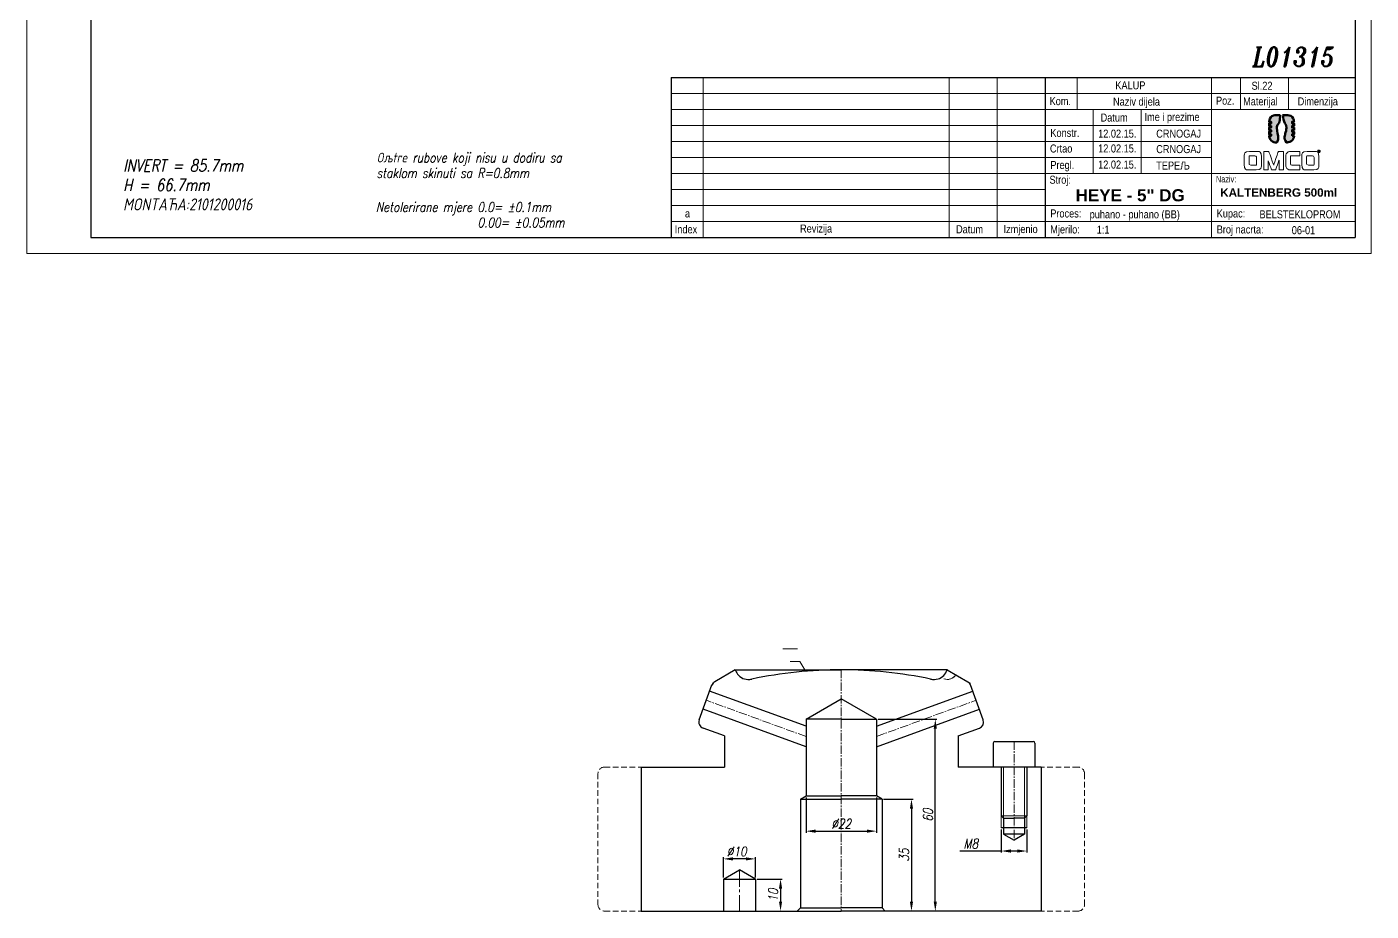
# Model space of a CAD drawing. Extents: x -235 to 974, y -300 to 522.
# Drawn here: x 11.5 to 431.5, y -299.6 to -23.3 of the extents above; entities that cross this region are included whole.
import ezdxf

# ---------------------------------------------------------------- set-up
doc = ezdxf.new("R2010")
doc.units = 0
doc.header["$LTSCALE"] = 7
doc.header["$MEASUREMENT"] = 0
doc.linetypes.add('CENTER2', pattern=[1.125, 0.75, -0.125, 0.125, -0.125])
doc.linetypes.add('HIDDEN', pattern=[0.375, 0.25, -0.125])
doc.layers.get('0').update_dxf_attribs({"linetype": 'CONTINUOUS', "lineweight": 15})
for name, color, linetype, lineweight in [('1', 1, 'CENTER2', 15), ('2', 2, 'HIDDEN', 15), ('3', 3, 'CONTINUOUS', 30), ('4', 5, 'CONTINUOUS', 50)]:
    doc.layers.add(name, color=color, linetype=linetype, lineweight=lineweight)
doc.styles.add('ITALICT', font='ITALICT.shx', dxfattribs={"width": 0.8, "height": 3})
doc.styles.get("Standard").update_dxf_attribs({"font": 'isocp.shx', "height": 3})
doc.styles.add('style2', font='swissc.ttf')
doc.dimstyles.get("Standard").update_dxf_attribs({"dimtxt": 3, "dimasz": 3, "dimexe": 0.5, "dimexo": 0.5, "dimgap": 0.8, "dimtad": 1, "dimdsep": 46, "dimtxsty": 'ITALICT', "dimcen": 0.09, "dimazin": 2, "dimtfac": 1, "dimtmove": 0, "dimatfit": 3, "dimfxl": 1, "dimtolj": 1, "dimtzin": 0, "dimarcsym": 0})

# ---------------------------------------------------------------- blocks, each defined once
blk = doc.blocks.new('*D99')
at = {"color": 0, "lineweight": -2, "transparency": 16777216}
for p, q in [((239.64, -289.61), (247.48, -289.61)), ((246.98, -292.61), (246.98, -296.61))]:
    blk.add_line(p, q, dxfattribs=at)
at = {"color": 0, "transparency": 16777216}
for points in [[(246.48, -292.61), (247.48, -292.61), (246.98, -289.61)], [(246.48, -296.61), (247.48, -296.61), (246.98, -299.61)]]:
    blk.add_solid(points, dxfattribs=at)
at = {"color": 0, "transparency": 16777216, "insert": (244.68, -294.61), "char_height": 3, "attachment_point": 5, "rotation": 90, "style": 'ITALICT'}
blk.add_mtext('\\A1;10', dxfattribs=at)
blk = doc.blocks.new('*D100')
at = {"color": 0, "lineweight": -2, "transparency": 16777216}
for p, q in [((229.14, -289.11), (229.14, -282.79)), ((236.14, -283.29), (232.14, -283.29)), ((239.14, -289.11), (239.14, -282.79))]:
    blk.add_line(p, q, dxfattribs=at)
at = {"color": 0, "transparency": 16777216}
for points in [[(232.14, -282.79), (232.14, -283.79), (229.14, -283.29)], [(236.14, -282.79), (236.14, -283.79), (239.14, -283.29)]]:
    blk.add_solid(points, dxfattribs=at)
at = {"color": 0, "transparency": 16777216, "insert": (233.27, -280.99), "char_height": 3, "attachment_point": 5, "style": 'ITALICT'}
blk.add_mtext('\\A1;%%c10', dxfattribs=at)
blk = doc.blocks.new('*D101')
at = {"color": 0, "lineweight": -2, "transparency": 16777216}
for p, q in [((315.94, -274.11), (315.94, -281.33)), ((323.94, -274.11), (323.94, -281.33)), ((315.94, -280.83), (303.03, -280.83)), ((320.94, -280.83), (318.94, -280.83))]:
    blk.add_line(p, q, dxfattribs=at)
at = {"color": 0, "transparency": 16777216}
for points in [[(318.94, -280.33), (318.94, -281.33), (315.94, -280.83)], [(320.94, -280.33), (320.94, -281.33), (323.94, -280.83)]]:
    blk.add_solid(points, dxfattribs=at)
at = {"color": 0, "transparency": 16777216, "insert": (306.46, -278.53), "char_height": 3, "attachment_point": 5, "style": 'ITALICT'}
blk.add_mtext('\\A1;M8', dxfattribs=at)
blk = doc.blocks.new('*D102')
at = {"color": 0, "lineweight": -2, "transparency": 16777216}
for p, q in [((254.94, -264.1), (254.94, -275.12)), ((276.94, -264.1), (276.94, -275.12)), ((257.94, -274.62), (273.94, -274.62))]:
    blk.add_line(p, q, dxfattribs=at)
at = {"color": 0, "transparency": 16777216}
for points in [[(257.94, -274.12), (257.94, -275.12), (254.94, -274.62)], [(273.94, -274.12), (273.94, -275.12), (276.94, -274.62)]]:
    blk.add_solid(points, dxfattribs=at)
at = {"color": 0, "transparency": 16777216, "insert": (265.94, -272.32), "char_height": 3, "attachment_point": 5, "style": 'ITALICT'}
blk.add_mtext('\\A1;%%c22', dxfattribs=at)
blk = doc.blocks.new('*D103')
at = {"color": 0, "lineweight": -2, "transparency": 16777216}
for p, q in [((277.44, -239.61), (295.83, -239.61)), ((295.33, -296.61), (295.33, -242.61))]:
    blk.add_line(p, q, dxfattribs=at)
at = {"color": 0, "transparency": 16777216}
for points in [[(294.83, -242.61), (295.83, -242.61), (295.33, -239.61)], [(294.83, -296.61), (295.83, -296.61), (295.33, -299.61)]]:
    blk.add_solid(points, dxfattribs=at)
at = {"color": 0, "transparency": 16777216, "insert": (293.03, -269.61), "char_height": 3, "attachment_point": 5, "rotation": 90, "style": 'ITALICT'}
blk.add_mtext('\\A1;60', dxfattribs=at)
blk = doc.blocks.new('*D104')
at = {"color": 0, "lineweight": -2, "transparency": 16777216}
for p, q in [((279.19, -264.61), (288.39, -264.61)), ((287.89, -267.61), (287.89, -296.61))]:
    blk.add_line(p, q, dxfattribs=at)
at = {"color": 0, "transparency": 16777216}
for points in [[(287.39, -267.61), (288.39, -267.61), (287.89, -264.61)], [(287.39, -296.61), (288.39, -296.61), (287.89, -299.61)]]:
    blk.add_solid(points, dxfattribs=at)
at = {"color": 0, "transparency": 16777216, "insert": (285.59, -282.11), "char_height": 3, "attachment_point": 5, "rotation": 90, "style": 'ITALICT'}
blk.add_mtext('\\A1;35', dxfattribs=at)

msp = doc.modelspace()

# ---------------------------------------------------------------- hatches: boundary and pattern name
at = {"layer": '4'}
h = msp.add_hatch(color=142, dxfattribs=at)
edge = h.paths.add_edge_path()
edge.add_spline(control_points=[(399.6271, -57.3266), (399.6271, -57.3266), (399.6271, -57.3266), (399.6271, -57.3266), (399.6271, -57.3266), (399.8498, -59.2961), (401.5897, -59.3975), (401.8468, -59.3975), (401.8468, -59.3975), (401.8468, -59.3975), (402.0398, -59.3975), (402.0398, -59.3975), (402.0398, -59.3975), (402.9534, -58.0838), (402.0332, -56.1691), (402.0332, -54.8003), (402.0332, -54.8003), (402.0332, -53.7254), (402.9796, -53.4377), (403.0833, -50.8583), (403.0833, -50.8583), (401.9914, -50.8583), (401.9914, -50.8583), (401.9914, -50.8583), (400.1482, -50.8583), (399.728, -52.28), (399.632, -52.9292)], knot_values=[0.8095238, 0.8095238, 0.8095238, 0.8095238, 0.80952381, 0.80952381, 0.80952381, 0.80952381, 0.85714286, 0.85714286, 0.85714286, 0.85714286, 0.9047619, 0.9047619, 0.9047619, 0.90476191, 0.95238095, 0.95238095, 0.95238095, 0.95238095, 1, 1, 1, 1.04761905, 1.04761905, 1.04761905, 1.04761905, 1.0952381, 1.0952381, 1.0952381, 1.0952381], degree=3, periodic=0)
edge.add_spline(control_points=[(399.632, -52.9292), (399.632, -52.9292), (400.257, -52.9292), (400.257, -52.9292)], knot_values=[0.0952381, 0.0952381, 0.0952381, 0.0952381, 0.14285714, 0.14285714, 0.14285714, 0.14285714], degree=3, periodic=0)
edge.add_spline(control_points=[(400.257, -52.9292), (400.257, -52.9292), (400.257, -52.9292), (400.257, -52.9292), (400.257, -52.9292), (400.257, -52.9292), (400.257, -53.4522), (400.257, -53.4522)], knot_values=[0.14285714, 0.14285714, 0.14285714, 0.14285714, 0.14285714, 0.14285714, 0.14285714, 0.14285714, 0.19047619, 0.19047619, 0.19047619, 0.19047619], degree=3, periodic=0)
edge.add_spline(control_points=[(400.257, -53.4522), (400.257, -53.4522), (400.257, -53.4522), (400.257, -53.4522), (400.257, -53.4522), (400.257, -53.4522), (399.6033, -53.4522), (399.6033, -53.4522)], knot_values=[0.19047619, 0.19047619, 0.19047619, 0.19047619, 0.19047619, 0.19047619, 0.19047619, 0.19047619, 0.23809523, 0.23809523, 0.23809523, 0.23809523], degree=3, periodic=0)
edge.add_spline(control_points=[(399.6033, -53.4522), (399.6033, -53.4522), (399.6033, -53.4522), (399.6033, -53.4522), (399.6033, -53.4522), (399.6033, -53.4522), (399.6033, -54.2207), (399.6033, -54.2207)], knot_values=[0.23809523, 0.23809523, 0.23809523, 0.23809523, 0.23809524, 0.23809524, 0.23809524, 0.23809524, 0.28571428, 0.28571428, 0.28571428, 0.28571428], degree=3, periodic=0)
edge.add_spline(control_points=[(399.6033, -54.2207), (399.6033, -54.2207), (399.6033, -54.2207), (399.6033, -54.2207), (399.6033, -54.2207), (399.6033, -54.2207), (400.257, -54.2207), (400.257, -54.2207)], knot_values=[0.28571428, 0.28571428, 0.28571428, 0.28571428, 0.28571429, 0.28571429, 0.28571429, 0.28571429, 0.33333333, 0.33333333, 0.33333333, 0.33333333], degree=3, periodic=0)
edge.add_spline(control_points=[(400.257, -54.2207), (400.257, -54.2207), (400.257, -54.2207), (400.257, -54.2207), (400.257, -54.2207), (400.257, -54.2207), (400.257, -54.7436), (400.257, -54.7436)], knot_values=[0.33333333, 0.33333333, 0.33333333, 0.33333333, 0.33333333, 0.33333333, 0.33333333, 0.33333333, 0.38095238, 0.38095238, 0.38095238, 0.38095238], degree=3, periodic=0)
edge.add_spline(control_points=[(400.257, -54.7436), (400.257, -54.7436), (400.257, -54.7436), (400.257, -54.7436), (400.257, -54.7436), (400.257, -54.7436), (399.6033, -54.7436), (399.6033, -54.7436)], knot_values=[0.38095238, 0.38095238, 0.38095238, 0.38095238, 0.38095238, 0.38095238, 0.38095238, 0.38095238, 0.42857143, 0.42857143, 0.42857143, 0.42857143], degree=3, periodic=0)
edge.add_spline(control_points=[(399.6033, -54.7436), (399.6033, -54.7436), (399.6033, -54.7436), (399.6033, -54.7436), (399.6033, -54.7436), (399.6033, -54.7436), (399.6033, -55.5121), (399.6033, -55.5121)], knot_values=[0.42857143, 0.42857143, 0.42857143, 0.42857143, 0.42857143, 0.42857143, 0.42857143, 0.42857143, 0.47619047, 0.47619047, 0.47619047, 0.47619047], degree=3, periodic=0)
edge.add_spline(control_points=[(399.6033, -55.5121), (399.6033, -55.5121), (399.6033, -55.5121), (399.6033, -55.5121), (399.6033, -55.5121), (399.6033, -55.5121), (400.257, -55.5121), (400.257, -55.5121)], knot_values=[0.47619047, 0.47619047, 0.47619047, 0.47619047, 0.47619048, 0.47619048, 0.47619048, 0.47619048, 0.52380952, 0.52380952, 0.52380952, 0.52380952], degree=3, periodic=0)
edge.add_spline(control_points=[(400.257, -55.5121), (400.257, -55.5121), (400.257, -55.5121), (400.257, -55.5121), (400.257, -55.5121), (400.257, -55.5121), (400.257, -56.0351), (400.257, -56.0351)], knot_values=[0.52380952, 0.52380952, 0.52380952, 0.52380952, 0.52380952, 0.52380952, 0.52380952, 0.52380952, 0.57142857, 0.57142857, 0.57142857, 0.57142857], degree=3, periodic=0)
edge.add_spline(control_points=[(400.257, -56.0351), (400.257, -56.0351), (400.257, -56.0351), (400.257, -56.0351), (400.257, -56.0351), (400.257, -56.0351), (399.6033, -56.0351), (399.6033, -56.0351)], knot_values=[0.57142857, 0.57142857, 0.57142857, 0.57142857, 0.57142857, 0.57142857, 0.57142857, 0.57142857, 0.61904761, 0.61904761, 0.61904761, 0.61904761], degree=3, periodic=0)
edge.add_spline(control_points=[(399.6033, -56.0351), (399.6033, -56.0351), (399.6033, -56.0351), (399.6033, -56.0351), (399.6033, -56.0351), (399.6033, -56.0351), (399.6033, -56.8036), (399.6033, -56.8036)], knot_values=[0.61904761, 0.61904761, 0.61904761, 0.61904761, 0.61904762, 0.61904762, 0.61904762, 0.61904762, 0.66666666, 0.66666666, 0.66666666, 0.66666666], degree=3, periodic=0)
edge.add_spline(control_points=[(399.6033, -56.8036), (399.6033, -56.8036), (399.6033, -56.8036), (399.6033, -56.8036), (399.6033, -56.8036), (399.6033, -56.8036), (400.257, -56.8036), (400.257, -56.8036)], knot_values=[0.66666666, 0.66666666, 0.66666666, 0.66666666, 0.66666667, 0.66666667, 0.66666667, 0.66666667, 0.71428571, 0.71428571, 0.71428571, 0.71428571], degree=3, periodic=0)
edge.add_spline(control_points=[(400.257, -56.8036), (400.257, -56.8036), (400.257, -56.8036), (400.257, -56.8036), (400.257, -56.8036), (400.257, -56.8036), (400.257, -57.3266), (400.257, -57.3266)], knot_values=[0.71428571, 0.71428571, 0.71428571, 0.71428571, 0.71428571, 0.71428571, 0.71428571, 0.71428572, 0.76190476, 0.76190476, 0.76190476, 0.76190476], degree=3, periodic=0)
edge.add_spline(control_points=[(400.257, -57.3266), (400.257, -57.3266), (400.257, -57.3266), (400.257, -57.3266), (400.257, -57.3266), (400.257, -57.3266), (399.6271, -57.3266), (399.6271, -57.3266)], knot_values=[0.76190476, 0.76190476, 0.76190476, 0.76190476, 0.76190476, 0.76190476, 0.76190476, 0.76190476, 0.8095238, 0.8095238, 0.8095238, 0.8095238], degree=3, periodic=0)
h = msp.add_hatch(color=253, dxfattribs=at)
edge = h.paths.add_edge_path()
edge.add_spline(control_points=[(406.7946, -55.5121), (406.7946, -55.5121), (406.7946, -55.5121), (406.7946, -55.5121), (406.7946, -55.5121), (406.7946, -55.5121), (407.4483, -55.5121), (407.4483, -55.5121)], knot_values=[0.23809524, 0.23809524, 0.23809524, 0.23809524, 0.23809524, 0.23809524, 0.23809524, 0.23809524, 0.28571428, 0.28571428, 0.28571428, 0.28571428], degree=3, periodic=0)
edge.add_spline(control_points=[(407.4483, -55.5121), (407.4483, -55.5121), (407.4483, -55.5121), (407.4483, -55.5121), (407.4483, -55.5121), (407.4483, -55.5121), (407.4483, -54.7436), (407.4483, -54.7436)], knot_values=[0.28571428, 0.28571428, 0.28571428, 0.28571428, 0.28571429, 0.28571429, 0.28571429, 0.28571429, 0.33333333, 0.33333333, 0.33333333, 0.33333333], degree=3, periodic=0)
edge.add_spline(control_points=[(407.4483, -54.7436), (407.4483, -54.7436), (407.4483, -54.7436), (407.4483, -54.7436), (407.4483, -54.7436), (407.4483, -54.7436), (406.7946, -54.7436), (406.7946, -54.7436)], knot_values=[0.33333333, 0.33333333, 0.33333333, 0.33333333, 0.33333333, 0.33333333, 0.33333333, 0.33333333, 0.38095237, 0.38095237, 0.38095237, 0.38095237], degree=3, periodic=0)
edge.add_spline(control_points=[(406.7946, -54.7436), (406.7946, -54.7436), (406.7946, -54.7436), (406.7946, -54.7436), (406.7946, -54.7436), (406.7946, -54.7436), (406.7946, -54.2207), (406.7946, -54.2207)], knot_values=[0.38095237, 0.38095237, 0.38095237, 0.38095237, 0.38095238, 0.38095238, 0.38095238, 0.38095238, 0.42857143, 0.42857143, 0.42857143, 0.42857143], degree=3, periodic=0)
edge.add_spline(control_points=[(406.7946, -54.2207), (406.7946, -54.2207), (406.7946, -54.2207), (406.7946, -54.2207), (406.7946, -54.2207), (406.7946, -54.2207), (407.4483, -54.2207), (407.4483, -54.2207)], knot_values=[0.42857143, 0.42857143, 0.42857143, 0.42857143, 0.42857143, 0.42857143, 0.42857143, 0.42857143, 0.47619047, 0.47619047, 0.47619047, 0.47619047], degree=3, periodic=0)
edge.add_spline(control_points=[(407.4483, -54.2207), (407.4483, -54.2207), (407.4483, -54.2207), (407.4483, -54.2207), (407.4483, -54.2207), (407.4483, -54.2207), (407.4483, -53.4522), (407.4483, -53.4522)], knot_values=[0.47619047, 0.47619047, 0.47619047, 0.47619047, 0.47619048, 0.47619048, 0.47619048, 0.47619048, 0.52380952, 0.52380952, 0.52380952, 0.52380952], degree=3, periodic=0)
edge.add_spline(control_points=[(407.4483, -53.4522), (407.4483, -53.4522), (407.4483, -53.4522), (407.4483, -53.4522), (407.4483, -53.4522), (407.4483, -53.4522), (406.7946, -53.4522), (406.7946, -53.4522)], knot_values=[0.52380952, 0.52380952, 0.52380952, 0.52380952, 0.52380952, 0.52380952, 0.52380952, 0.52380952, 0.57142857, 0.57142857, 0.57142857, 0.57142857], degree=3, periodic=0)
edge.add_spline(control_points=[(406.7946, -53.4522), (406.7946, -53.4522), (406.7946, -53.4522), (406.7946, -53.4522), (406.7946, -53.4522), (406.7946, -53.4522), (406.7946, -52.9292), (406.7946, -52.9292)], knot_values=[0.57142857, 0.57142857, 0.57142857, 0.57142857, 0.57142857, 0.57142857, 0.57142857, 0.57142857, 0.61904761, 0.61904761, 0.61904761, 0.61904761], degree=3, periodic=0)
edge.add_spline(control_points=[(406.7946, -52.9292), (406.7946, -52.9292), (406.7946, -52.9292), (406.7946, -52.9292), (406.7946, -52.9292), (406.7946, -52.9292), (407.4226, -52.9292), (407.4226, -52.9292)], knot_values=[0.61904761, 0.61904761, 0.61904761, 0.61904761, 0.61904762, 0.61904762, 0.61904762, 0.61904762, 0.66666666, 0.66666666, 0.66666666, 0.66666666], degree=3, periodic=0)
edge.add_spline(control_points=[(407.4226, -52.9292), (407.4226, -52.9292), (407.4226, -52.9292), (407.4226, -52.9292), (407.4226, -52.9292), (407.1927, -50.9726), (405.4614, -50.8583), (405.2048, -50.8583), (405.2048, -50.8583), (405.2048, -50.8583), (403.968, -50.8583), (403.968, -50.8583)], knot_values=[0.66666666, 0.66666666, 0.66666666, 0.66666666, 0.66666667, 0.66666667, 0.66666667, 0.66666667, 0.71428571, 0.71428571, 0.71428571, 0.71428572, 0.76190476, 0.76190476, 0.76190476, 0.76190476], degree=3, periodic=0)
edge.add_spline(control_points=[(403.968, -50.8583), (403.968, -50.8583), (403.968, -50.8583), (403.968, -50.8583), (403.968, -50.8583), (404.0718, -53.4377), (405.0187, -53.7254), (405.0187, -54.8003), (405.0187, -54.8003), (405.0187, -56.1691), (404.0982, -58.0838), (405.0118, -59.3975), (405.0118, -59.3975), (405.0118, -59.3975), (405.0745, -59.3975), (405.0745, -59.3975), (405.0745, -59.3975), (406.9177, -59.3975), (407.3294, -57.9758), (407.4214, -57.3266)], knot_values=[0.76190476, 0.76190476, 0.76190476, 0.76190476, 0.76190476, 0.76190476, 0.76190476, 0.76190476, 0.80952381, 0.80952381, 0.80952381, 0.80952381, 0.85714286, 0.85714286, 0.85714286, 0.85714286, 0.9047619, 0.9047619, 0.9047619, 0.90476191, 0.95238095, 0.95238095, 0.95238095, 0.95238095], degree=3, periodic=0)
edge.add_spline(control_points=[(407.4214, -57.3266), (407.4214, -57.3266), (406.7946, -57.3266), (406.7946, -57.3266), (406.7946, -57.3266), (406.7946, -56.8036), (406.7946, -56.8036)], knot_values=[0.95238095, 0.95238095, 0.95238095, 0.95238095, 1, 1, 1, 1.04761905, 1.04761905, 1.04761905, 1.04761905], degree=3, periodic=0)
edge.add_spline(control_points=[(406.7946, -56.8036), (406.7946, -56.8036), (406.7946, -56.8036), (406.7946, -56.8036), (406.7946, -56.8036), (406.7946, -56.8036), (407.4483, -56.8036), (407.4483, -56.8036)], knot_values=[0.04761905, 0.04761905, 0.04761905, 0.04761905, 0.04761905, 0.04761905, 0.04761905, 0.04761905, 0.09523809, 0.09523809, 0.09523809, 0.09523809], degree=3, periodic=0)
edge.add_spline(control_points=[(407.4483, -56.8036), (407.4483, -56.8036), (407.4483, -56.8036), (407.4483, -56.8036), (407.4483, -56.8036), (407.4483, -56.8036), (407.4483, -56.0351), (407.4483, -56.0351)], knot_values=[0.09523809, 0.09523809, 0.09523809, 0.09523809, 0.0952381, 0.0952381, 0.0952381, 0.0952381, 0.14285714, 0.14285714, 0.14285714, 0.14285714], degree=3, periodic=0)
edge.add_spline(control_points=[(407.4483, -56.0351), (407.4483, -56.0351), (407.4483, -56.0351), (407.4483, -56.0351), (407.4483, -56.0351), (407.4483, -56.0351), (406.7946, -56.0351), (406.7946, -56.0351)], knot_values=[0.14285714, 0.14285714, 0.14285714, 0.14285714, 0.14285714, 0.14285714, 0.14285714, 0.14285714, 0.19047619, 0.19047619, 0.19047619, 0.19047619], degree=3, periodic=0)
edge.add_spline(control_points=[(406.7946, -56.0351), (406.7946, -56.0351), (406.7946, -56.0351), (406.7946, -56.0351), (406.7946, -56.0351), (406.7946, -56.0351), (406.7946, -55.5121), (406.7946, -55.5121)], knot_values=[0.19047619, 0.19047619, 0.19047619, 0.19047619, 0.19047619, 0.19047619, 0.19047619, 0.19047619, 0.23809524, 0.23809524, 0.23809524, 0.23809524], degree=3, periodic=0)

# ---------------------------------------------------------------- linework, layer by layer
for p, q in [((11.4997, 506.465), (11.4997, -94.1371)), ((431.4997, 506.465), (431.4997, -94.1371)), ((222.8161, -39.1371), (222.8161, -89.1371)), ((299.6579, -39.1371), (299.6579, -89.1371)), ((314.6579, -39.1371), (314.6579, -89.1371)), ((339.6579, -39.1371), (339.6579, -49.1371)), ((381.6579, -39.1371), (381.6579, -89.1371)), ((390.6579, -39.1371), (390.6579, -49.1371)), ((405.6579, -39.1371), (405.6579, -49.1371)), ((212.8161, -44.1371), (426.4997, -44.1371)), ((426.4997, -49.1371), (212.8161, -49.1371)), ((344.6579, -49.1371), (344.6579, -69.1371)), ((359.6579, -49.1371), (359.6579, -69.1371)), ((212.8161, -54.1371), (381.6579, -54.1371)), ((212.8161, -59.1371), (381.6579, -59.1371)), ((212.8161, -64.1371), (381.6579, -64.1371)), ((212.8161, -69.1371), (426.4997, -69.1371)), ((329.6579, -74.1371), (212.8161, -74.1371)), ((212.8161, -79.1371), (426.4997, -79.1371)), ((212.8161, -84.1371), (426.4997, -84.1371)), ((11.4997, -94.1371), (431.4997, -94.1371)), ((252.3141, -217.6741), (247.7312, -217.6741)), ((250.0226, -221.643), (252.9619, -221.643)), ((254.5654, -224.213), (252.9619, -221.643)), ((316.6911, -254.613), (316.6911, -270.613)), ((323.1911, -254.613), (323.1911, -270.613)), ((315.9411, -269.863), (323.9411, -269.863))]:
    msp.add_line(p, q)
at = {"ltscale": 0.5}
for p, q in [((315.9411, -269.863), (315.9411, -273.613)), ((323.9411, -269.863), (323.9411, -273.613))]:
    msp.add_line(p, q, dxfattribs=at)
for start in [247.001115, 249.063712]:
    msp.add_arc((299.1676, -224.213), 3, start, 330)
for points, knots in [([(395.5926, -67.9977), (395.5926, -67.9977), (393.395, -67.9977), (393.395, -67.9977), (393.395, -67.9977), (393.2078, -67.9977), (391.8675, -67.9191), (391.8675, -66.2929), (391.8675, -66.2929), (391.8675, -66.2929), (391.8675, -63.8095), (391.8675, -63.8095), (391.8675, -63.8095), (391.8675, -63.8095), (391.8675, -62.1834), (393.4934, -62.1834), (393.4934, -62.1834), (393.4934, -62.1834), (395.6813, -62.1834), (395.6813, -62.1834), (395.6813, -62.1834), (395.8685, -62.1834), (397.2088, -62.2722), (397.2088, -63.8982), (397.2088, -63.8982), (397.2088, -63.8982), (397.2088, -66.3717), (397.2088, -66.3717), (397.2088, -66.3717), (397.2088, -66.3717), (397.2187, -67.9977), (395.5926, -67.9977)], [0, 0, 0, 0, 0.125, 0.125, 0.125, 0.1875, 0.25, 0.25, 0.25, 0.3125, 0.375, 0.375, 0.375, 0.4375, 0.5, 0.5, 0.5, 0.5625, 0.625, 0.625, 0.625, 0.6875, 0.75, 0.75, 0.75, 0.8125, 0.875, 0.875, 0.875, 0.9375, 1, 1, 1, 1]), ([(402.7472, -67.9977), (402.7472, -67.9977), (402.7472, -64.9526), (402.7472, -64.9526), (402.7472, -64.9526), (402.7472, -64.9526), (401.6829, -67.9977), (401.6829, -67.9977), (401.6829, -67.9977), (401.6829, -67.9977), (400.4017, -67.9977), (400.4017, -67.9977), (400.4017, -67.9977), (400.4017, -67.9977), (399.3178, -65.0904), (399.3178, -65.0904), (399.3178, -65.0904), (399.3178, -65.0904), (399.3178, -67.9977), (399.3178, -67.9977), (399.3178, -67.9977), (399.3178, -67.9977), (397.9478, -67.9977), (397.9478, -67.9977), (397.9478, -67.9977), (397.9478, -67.9977), (397.9478, -62.1834), (397.9478, -62.1834), (397.9478, -62.1834), (397.9478, -62.1834), (399.5344, -62.1834), (399.5344, -62.1834), (399.5344, -62.1834), (399.5344, -62.1834), (401.0619, -66.4704), (401.0619, -66.4704), (401.0619, -66.4704), (401.0619, -66.4704), (402.5205, -62.1834), (402.5205, -62.1834), (402.5205, -62.1834), (402.5205, -62.1834), (404.0778, -62.1834), (404.0778, -62.1834), (404.0778, -62.1834), (404.0778, -62.1834), (404.0778, -67.9977), (404.0778, -67.9977), (404.0778, -67.9977), (404.0778, -67.9977), (402.7472, -67.9977), (402.7472, -67.9977)], [0, 0, 0, 0, 0.07692308, 0.07692308, 0.07692308, 0.11538462, 0.15384615, 0.15384615, 0.15384615, 0.19230769, 0.23076923, 0.23076923, 0.23076923, 0.26923077, 0.30769231, 0.30769231, 0.30769231, 0.34615385, 0.38461538, 0.38461538, 0.38461538, 0.42307692, 0.46153846, 0.46153846, 0.46153846, 0.5, 0.53846154, 0.53846154, 0.53846154, 0.57692308, 0.61538462, 0.61538462, 0.61538462, 0.65384615, 0.69230769, 0.69230769, 0.69230769, 0.73076923, 0.76923077, 0.76923077, 0.76923077, 0.80769231, 0.84615385, 0.84615385, 0.84615385, 0.88461538, 0.92307692, 0.92307692, 0.92307692, 0.96153846, 1, 1, 1, 1]), ([(409.2024, -66.5197), (409.2024, -66.5197), (406.8665, -66.5197), (406.8665, -66.5197), (406.8665, -66.5197), (406.2948, -66.5197), (406.2948, -65.8592), (406.2948, -65.8592), (406.2948, -65.8592), (406.2948, -65.8592), (406.2948, -63.7602), (406.2948, -63.7602), (406.2948, -63.7602), (406.2948, -63.573), (406.4822, -63.5632), (406.4822, -63.5632), (406.4822, -63.5632), (406.4822, -63.5632), (409.2024, -63.5632), (409.2024, -63.5632), (409.2024, -63.5632), (409.2024, -63.5632), (409.2024, -62.1834), (409.2024, -62.1834), (409.2024, -62.1834), (409.2024, -62.1834), (406.4429, -62.1834), (406.4429, -62.1834), (406.4429, -62.1834), (404.8168, -62.1834), (404.8168, -63.8095), (404.8168, -63.8095), (404.8168, -63.8095), (404.8168, -63.8095), (404.8168, -66.2929), (404.8168, -66.2929), (404.8168, -66.2929), (404.8168, -67.9191), (406.157, -67.9977), (406.3442, -67.9977), (406.3442, -67.9977), (406.3442, -67.9977), (409.2024, -67.9977), (409.2024, -67.9977), (409.2024, -67.9977), (409.2024, -67.9977), (409.2024, -66.5197), (409.2024, -66.5197)], [0, 0, 0, 0, 0.08333333, 0.08333333, 0.08333333, 0.125, 0.16666667, 0.16666667, 0.16666667, 0.20833333, 0.25, 0.25, 0.25, 0.29166667, 0.33333333, 0.33333333, 0.33333333, 0.375, 0.41666667, 0.41666667, 0.41666667, 0.45833333, 0.5, 0.5, 0.5, 0.54166667, 0.58333333, 0.58333333, 0.58333333, 0.625, 0.66666667, 0.66666667, 0.66666667, 0.70833333, 0.75, 0.75, 0.75, 0.79166667, 0.83333333, 0.83333333, 0.83333333, 0.875, 0.91666667, 0.91666667, 0.91666667, 0.95833333, 1, 1, 1, 1]), ([(413.5678, -67.9977), (413.5678, -67.9977), (411.3702, -67.9977), (411.3702, -67.9977), (411.3702, -67.9977), (411.183, -67.9977), (409.8429, -67.9191), (409.8429, -66.2929), (409.8429, -66.2929), (409.8429, -66.2929), (409.843, -63.8095), (409.843, -63.8095), (409.843, -63.8095), (409.843, -63.8095), (409.8429, -62.1834), (411.4688, -62.1834), (411.4688, -62.1834), (411.4688, -62.1834), (413.6567, -62.1834), (413.6567, -62.1834), (413.6567, -62.1834), (413.8438, -62.1834), (415.1841, -62.2722), (415.1841, -63.8982), (415.1841, -63.8982), (415.1841, -63.8982), (415.1841, -66.3717), (415.1841, -66.3717), (415.1841, -66.3717), (415.1841, -66.3717), (415.1939, -67.9977), (413.5678, -67.9977)], [0, 0, 0, 0, 0.125, 0.125, 0.125, 0.1875, 0.25, 0.25, 0.25, 0.3125, 0.375, 0.375, 0.375, 0.4375, 0.5, 0.5, 0.5, 0.5625, 0.625, 0.625, 0.625, 0.6875, 0.75, 0.75, 0.75, 0.8125, 0.875, 0.875, 0.875, 0.9375, 1, 1, 1, 1]), ([(415.2073, -62.5524), (414.9908, -62.5524), (414.8151, -62.3765), (414.8151, -62.1602), (414.8151, -62.1602), (414.8151, -61.9438), (414.9908, -61.768), (415.2073, -61.768), (415.2073, -61.768), (415.4238, -61.768), (415.5996, -61.9438), (415.5996, -62.1602), (415.5996, -62.1602), (415.5996, -62.3765), (415.4238, -62.5524), (415.2073, -62.5524)], [0, 0, 0, 0, 0.25, 0.25, 0.25, 0.375, 0.5, 0.5, 0.5, 0.625, 0.75, 0.75, 0.75, 0.875, 1, 1, 1, 1]), ([(415.2073, -61.8544), (415.0396, -61.8544), (414.9016, -61.9924), (414.9016, -62.1602), (414.9016, -62.1602), (414.9016, -62.3279), (415.0396, -62.4657), (415.2073, -62.4657), (415.2073, -62.4657), (415.3751, -62.4657), (415.5131, -62.3279), (415.5131, -62.1602), (415.5131, -62.1602), (415.5131, -61.9924), (415.3751, -61.8544), (415.2073, -61.8544)], [0, 0, 0, 0, 0.25, 0.25, 0.25, 0.375, 0.5, 0.5, 0.5, 0.625, 0.75, 0.75, 0.75, 0.875, 1, 1, 1, 1]), ([(415.2965, -62.2277), (415.2965, -62.2277), (415.3778, -62.352), (415.3778, -62.352), (415.3778, -62.352), (415.3778, -62.352), (415.2695, -62.352), (415.2695, -62.352), (415.2695, -62.352), (415.2695, -62.352), (415.202, -62.2413), (415.202, -62.2413), (415.202, -62.2413), (415.202, -62.2413), (415.1585, -62.2413), (415.1585, -62.2413), (415.1585, -62.2413), (415.1585, -62.2413), (415.1585, -62.352), (415.1585, -62.352), (415.1585, -62.352), (415.1585, -62.352), (415.0612, -62.352), (415.0612, -62.352), (415.0612, -62.352), (415.0612, -62.352), (415.0612, -61.9546), (415.0612, -61.9546), (415.0612, -61.9546), (415.0612, -61.9546), (415.2344, -61.9546), (415.2344, -61.9546), (415.2344, -61.9546), (415.2668, -61.9546), (415.3859, -61.9546), (415.3859, -62.0978), (415.3859, -62.0978), (415.3859, -62.1735), (415.34, -62.2113), (415.2965, -62.2277)], [0, 0, 0, 0, 0.1, 0.1, 0.1, 0.15, 0.2, 0.2, 0.2, 0.25, 0.3, 0.3, 0.3, 0.35, 0.4, 0.4, 0.4, 0.45, 0.5, 0.5, 0.5, 0.55, 0.6, 0.6, 0.6, 0.65, 0.7, 0.7, 0.7, 0.75, 0.8, 0.8, 0.8, 0.85, 0.9, 0.9, 0.9, 0.95, 1, 1, 1, 1]), ([(415.21, -62.0383), (415.21, -62.0383), (415.1585, -62.0383), (415.1585, -62.0383), (415.1585, -62.0383), (415.1585, -62.0383), (415.1585, -62.1627), (415.1585, -62.1627), (415.1585, -62.1627), (415.1585, -62.1627), (415.21, -62.1627), (415.21, -62.1627), (415.21, -62.1627), (415.2614, -62.1627), (415.283, -62.1438), (415.283, -62.0978), (415.283, -62.0978), (415.283, -62.0519), (415.2614, -62.0383), (415.21, -62.0383)], [0, 0, 0, 0, 0.2, 0.2, 0.2, 0.3, 0.4, 0.4, 0.4, 0.5, 0.6, 0.6, 0.6, 0.7, 0.8, 0.8, 0.8, 0.9, 1, 1, 1, 1]), ([(395.7305, -64.2332), (395.7305, -64.2332), (395.7305, -63.5632), (395.159, -63.5632), (395.159, -63.5632), (395.159, -63.5632), (393.533, -63.5632), (393.533, -63.5632), (393.533, -63.5632), (393.533, -63.5632), (393.3457, -63.573), (393.3457, -63.7602), (393.3457, -63.7602), (393.3457, -63.7602), (393.3457, -65.8592), (393.3457, -65.8592), (393.3457, -65.8592), (393.3457, -65.8592), (393.3457, -66.5197), (393.9173, -66.5197), (393.9173, -66.5197), (393.9173, -66.5197), (395.5433, -66.5197), (395.5433, -66.5197), (395.5433, -66.5197), (395.5433, -66.5197), (395.7305, -66.5197), (395.7305, -66.3324), (395.7305, -66.3324), (395.7305, -66.3324), (395.7305, -64.2332), (395.7305, -64.2332)], [0, 0, 0, 0, 0.125, 0.125, 0.125, 0.1875, 0.25, 0.25, 0.25, 0.3125, 0.375, 0.375, 0.375, 0.4375, 0.5, 0.5, 0.5, 0.5625, 0.625, 0.625, 0.625, 0.6875, 0.75, 0.75, 0.75, 0.8125, 0.875, 0.875, 0.875, 0.9375, 1, 1, 1, 1]), ([(413.7058, -64.2332), (413.7058, -64.2332), (413.7058, -63.5632), (413.1342, -63.5632), (413.1342, -63.5632), (413.1342, -63.5632), (411.5083, -63.5632), (411.5083, -63.5632), (411.5083, -63.5632), (411.5083, -63.5632), (411.3209, -63.573), (411.3209, -63.7602), (411.3209, -63.7602), (411.3209, -63.7602), (411.3209, -65.8592), (411.3209, -65.8592), (411.3209, -65.8592), (411.3209, -65.8592), (411.3209, -66.5197), (411.8926, -66.5197), (411.8926, -66.5197), (411.8926, -66.5197), (413.5186, -66.5197), (413.5186, -66.5197), (413.5186, -66.5197), (413.5186, -66.5197), (413.7058, -66.5197), (413.7058, -66.3324), (413.7058, -66.3324), (413.7058, -66.3324), (413.7058, -64.2332), (413.7058, -64.2332)], [0, 0, 0, 0, 0.125, 0.125, 0.125, 0.1875, 0.25, 0.25, 0.25, 0.3125, 0.375, 0.375, 0.375, 0.4375, 0.5, 0.5, 0.5, 0.5625, 0.625, 0.625, 0.625, 0.6875, 0.75, 0.75, 0.75, 0.8125, 0.875, 0.875, 0.875, 0.9375, 1, 1, 1, 1])]:
    msp.add_open_spline(points, degree=3, knots=knots)
at = {"layer": '1', "ltscale": 0.5}
for p, q in [((265.9426, -224.213), (265.9426, -299.613)), ((254.9426, -245.0468), (223.803, -233.713)), ((276.9426, -245.0468), (308.0822, -233.713)), ((319.9411, -246.613), (319.9411, -277.4893))]:
    msp.add_line(p, q, dxfattribs=at)
at = {"layer": '1'}
msp.add_line((234.1426, -286.7262), (234.1426, -299.613), dxfattribs=at)
at = {"layer": '2'}
for p, q in [((225.56, -228.8857), (225.7803, -228.2806)), ((226.4107, -227.9166), (225.7803, -228.2806)), ((305.4587, -227.9166), (306.0891, -228.2806)), ((306.3253, -228.8857), (306.0763, -228.2017)), ((306.3093, -228.8857), (306.0891, -228.2806)), ((191.9426, -254.613), (203.4426, -254.613)), ((339.9426, -254.613), (328.4426, -254.613)), ((189.9426, -256.613), (189.9426, -297.613)), ((341.9426, -256.613), (341.9426, -297.613)), ((191.9426, -299.613), (203.4426, -299.613)), ((339.9426, -299.613), (328.4426, -299.613))]:
    msp.add_line(p, q, dxfattribs=at)
for centre, start, end in [((191.9426, -256.613), 90, 180), ((339.9426, -256.613), 0, 90), ((191.9426, -297.613), 180, 270), ((339.9426, -297.613), 270, 0)]:
    msp.add_arc(centre, 2, start, end, dxfattribs=at)
at = {"layer": '3'}
for p, q in [((31.4997, 501.465), (31.4997, -89.1371)), ((426.4997, 501.465), (426.4997, -89.1371)), ((212.8161, -39.1371), (426.4997, -39.1371)), ((212.8161, -39.1371), (212.8161, -89.1371)), ((329.6579, -39.1371), (329.6579, -89.1371)), ((426.4997, -39.1371), (426.4997, -89.1371)), ((31.4997, -89.1371), (426.4997, -89.1371)), ((212.8161, -89.1371), (426.4997, -89.1371)), ((232.8256, -224.213), (226.4107, -227.9166)), ((232.8256, -224.213), (265.9347, -224.213)), ((299.1676, -224.213), (265.9506, -224.213)), ((299.0438, -224.213), (305.4587, -227.9166)), ((221.5633, -239.8667), (225.56, -228.8857)), ((254.9426, -241.8543), (224.8291, -230.8939)), ((276.9426, -241.8543), (307.0562, -230.8939)), ((310.322, -239.8667), (306.3253, -228.8857)), ((254.9426, -239.613), (265.9426, -233.2621)), ((254.9426, -239.613), (265.9426, -233.2621)), ((276.9426, -239.613), (265.9426, -233.2621)), ((254.9426, -248.2394), (222.777, -236.532)), ((276.9426, -248.2394), (309.1083, -236.532)), ((229.4426, -244.863), (222.7586, -242.4302)), ((265.9426, -239.613), (254.9426, -239.613)), ((254.9426, -239.613), (254.9426, -263.6026)), ((265.9426, -239.613), (254.9426, -239.613)), ((265.9426, -239.613), (276.9426, -239.613)), ((276.9426, -239.613), (276.9426, -263.6026)), ((302.4426, -244.863), (309.1267, -242.4302)), ((229.4426, -244.863), (229.4426, -254.613)), ((302.4426, -244.863), (302.4426, -254.613)), ((313.9411, -246.613), (325.9411, -246.613)), ((203.4426, -254.613), (229.4426, -254.613)), ((328.4426, -254.613), (302.4426, -254.613)), ((328.4426, -254.613), (328.4426, -299.613)), ((253.1926, -264.613), (254.9426, -263.6026)), ((254.9426, -263.6026), (265.9426, -263.6026)), ((276.9426, -263.6026), (265.9426, -263.6026)), ((278.6926, -264.613), (276.9426, -263.6026)), ((253.1926, -264.613), (265.9426, -264.613)), ((278.6926, -264.613), (265.9426, -264.613)), ((315.9411, -269.863), (316.6911, -270.613)), ((316.6911, -270.613), (319.9411, -270.613)), ((316.6911, -270.613), (316.6911, -275.613)), ((323.1911, -270.613), (319.9411, -270.613)), ((323.9411, -269.863), (323.1911, -270.613)), ((323.1911, -270.613), (323.1911, -275.613)), ((323.9411, -273.613), (315.9411, -273.613)), ((323.1911, -275.613), (316.6911, -275.613)), ((316.6911, -275.613), (319.9411, -277.4893)), ((323.1911, -275.613), (319.9411, -277.4893)), ((229.1426, -289.613), (234.1426, -286.7262)), ((229.1426, -289.613), (239.1426, -289.613)), ((239.1426, -289.613), (234.1426, -286.7262)), ((203.4426, -299.613), (265.9426, -299.613)), ((253.1926, -298.613), (252.1926, -299.613)), ((253.1926, -298.613), (265.9426, -298.613)), ((278.6926, -298.613), (265.9426, -298.613)), ((328.4426, -299.613), (265.9426, -299.613)), ((278.6926, -298.613), (279.6926, -299.613))]:
    msp.add_line(p, q, dxfattribs=at)
at = {"layer": '3', "ltscale": 0.5}
for p, q in [((313.4411, -247.113), (313.4411, -254.613)), ((326.4411, -247.113), (326.4411, -254.613)), ((203.4426, -254.613), (203.4426, -299.613)), ((315.9411, -254.613), (315.9411, -269.863)), ((323.9411, -254.613), (323.9411, -269.863)), ((253.1926, -264.613), (253.1926, -298.613)), ((278.6926, -264.613), (278.6926, -298.613)), ((229.1426, -289.613), (229.1426, -299.613)), ((239.1426, -289.613), (239.1426, -299.613))]:
    msp.add_line(p, q, dxfattribs=at)
at = {"layer": '3'}
for centre, radius, start, end in [((251.7993, -215.213), 21, 205.376934, 208.072487), ((236.7993, -223.213), 4, 208.072487, 270), ((265.9506, -361.3463), 137.1334, 90, 101.751391), ((265.9506, -361.3463), 137.1334, 78.248609, 90), ((295.1019, -223.213), 4, 270, 331.927513), ((280.1019, -215.213), 21, 331.927513, 334.623066), ((227.4107, -229.6487), 2, 120, 160), ((236.7993, -221.213), 6, 270, 281.751391), ((295.1019, -221.213), 6, 258.248609, 270), ((304.4587, -229.6487), 2, 20, 60), ((223.4426, -240.5508), 2, 160, 250), ((308.4426, -240.5508), 2, 290, 20), ((313.9411, -247.113), 0.5, 90, 180)]:
    msp.add_arc(centre, radius, start, end, dxfattribs=at)
at = {"layer": '3', "ltscale": 0.5}
msp.add_arc((325.9411, -247.113), 0.5, 0, 90, dxfattribs=at)
at = {"layer": '4', "color": 142}
msp.add_open_spline([(403.0833, -50.8583), (403.0833, -50.8583), (401.9914, -50.8583), (401.9914, -50.8583), (401.9914, -50.8583), (400.1482, -50.8583), (399.728, -52.28), (399.632, -52.9292), (399.632, -52.9292), (399.632, -52.9292), (400.257, -52.9292), (400.257, -52.9292), (400.257, -52.9292), (400.257, -52.9292), (400.257, -53.4522), (400.257, -53.4522), (400.257, -53.4522), (400.257, -53.4522), (399.6033, -53.4522), (399.6033, -53.4522), (399.6033, -53.4522), (399.6033, -53.4522), (399.6033, -54.2207), (399.6033, -54.2207), (399.6033, -54.2207), (399.6033, -54.2207), (400.257, -54.2207), (400.257, -54.2207), (400.257, -54.2207), (400.257, -54.2207), (400.257, -54.7436), (400.257, -54.7436), (400.257, -54.7436), (400.257, -54.7436), (399.6033, -54.7436), (399.6033, -54.7436), (399.6033, -54.7436), (399.6033, -54.7436), (399.6033, -55.5121), (399.6033, -55.5121), (399.6033, -55.5121), (399.6033, -55.5121), (400.257, -55.5121), (400.257, -55.5121), (400.257, -55.5121), (400.257, -55.5121), (400.257, -56.0351), (400.257, -56.0351), (400.257, -56.0351), (400.257, -56.0351), (399.6033, -56.0351), (399.6033, -56.0351), (399.6033, -56.0351), (399.6033, -56.0351), (399.6033, -56.8036), (399.6033, -56.8036), (399.6033, -56.8036), (399.6033, -56.8036), (400.257, -56.8036), (400.257, -56.8036), (400.257, -56.8036), (400.257, -56.8036), (400.257, -57.3266), (400.257, -57.3266), (400.257, -57.3266), (400.257, -57.3266), (399.6271, -57.3266), (399.6271, -57.3266), (399.6271, -57.3266), (399.8498, -59.2961), (401.5897, -59.3975), (401.8468, -59.3975), (401.8468, -59.3975), (401.8468, -59.3975), (402.0398, -59.3975), (402.0398, -59.3975), (402.0398, -59.3975), (402.9534, -58.0838), (402.0332, -56.1691), (402.0332, -54.8003), (402.0332, -54.8003), (402.0332, -53.7254), (402.9796, -53.4377), (403.0833, -50.8583)], degree=3, knots=[0, 0, 0, 0, 0.04761905, 0.04761905, 0.04761905, 0.07142857, 0.0952381, 0.0952381, 0.0952381, 0.11904762, 0.14285714, 0.14285714, 0.14285714, 0.16666667, 0.19047619, 0.19047619, 0.19047619, 0.21428571, 0.23809524, 0.23809524, 0.23809524, 0.26190476, 0.28571429, 0.28571429, 0.28571429, 0.30952381, 0.33333333, 0.33333333, 0.33333333, 0.35714286, 0.38095238, 0.38095238, 0.38095238, 0.4047619, 0.42857143, 0.42857143, 0.42857143, 0.45238095, 0.47619048, 0.47619048, 0.47619048, 0.5, 0.52380952, 0.52380952, 0.52380952, 0.54761905, 0.57142857, 0.57142857, 0.57142857, 0.5952381, 0.61904762, 0.61904762, 0.61904762, 0.64285714, 0.66666667, 0.66666667, 0.66666667, 0.69047619, 0.71428571, 0.71428571, 0.71428571, 0.73809524, 0.76190476, 0.76190476, 0.76190476, 0.78571429, 0.80952381, 0.80952381, 0.80952381, 0.83333333, 0.85714286, 0.85714286, 0.85714286, 0.88095238, 0.9047619, 0.9047619, 0.9047619, 0.92857143, 0.95238095, 0.95238095, 0.95238095, 0.97619048, 1, 1, 1, 1], dxfattribs=at)
at = {"layer": '4', "color": 253}
msp.add_open_spline([(406.7946, -57.3266), (406.7946, -57.3266), (406.7946, -56.8036), (406.7946, -56.8036), (406.7946, -56.8036), (406.7946, -56.8036), (407.4483, -56.8036), (407.4483, -56.8036), (407.4483, -56.8036), (407.4483, -56.8036), (407.4483, -56.0351), (407.4483, -56.0351), (407.4483, -56.0351), (407.4483, -56.0351), (406.7946, -56.0351), (406.7946, -56.0351), (406.7946, -56.0351), (406.7946, -56.0351), (406.7946, -55.5121), (406.7946, -55.5121), (406.7946, -55.5121), (406.7946, -55.5121), (407.4483, -55.5121), (407.4483, -55.5121), (407.4483, -55.5121), (407.4483, -55.5121), (407.4483, -54.7436), (407.4483, -54.7436), (407.4483, -54.7436), (407.4483, -54.7436), (406.7946, -54.7436), (406.7946, -54.7436), (406.7946, -54.7436), (406.7946, -54.7436), (406.7946, -54.2207), (406.7946, -54.2207), (406.7946, -54.2207), (406.7946, -54.2207), (407.4483, -54.2207), (407.4483, -54.2207), (407.4483, -54.2207), (407.4483, -54.2207), (407.4483, -53.4522), (407.4483, -53.4522), (407.4483, -53.4522), (407.4483, -53.4522), (406.7946, -53.4522), (406.7946, -53.4522), (406.7946, -53.4522), (406.7946, -53.4522), (406.7946, -52.9292), (406.7946, -52.9292), (406.7946, -52.9292), (406.7946, -52.9292), (407.4226, -52.9292), (407.4226, -52.9292), (407.4226, -52.9292), (407.1927, -50.9726), (405.4614, -50.8583), (405.2048, -50.8583), (405.2048, -50.8583), (405.2048, -50.8583), (403.968, -50.8583), (403.968, -50.8583), (403.968, -50.8583), (404.0718, -53.4377), (405.0187, -53.7254), (405.0187, -54.8003), (405.0187, -54.8003), (405.0187, -56.1691), (404.0982, -58.0838), (405.0118, -59.3975), (405.0118, -59.3975), (405.0118, -59.3975), (405.0745, -59.3975), (405.0745, -59.3975), (405.0745, -59.3975), (406.9177, -59.3975), (407.3294, -57.9758), (407.4214, -57.3266), (407.4214, -57.3266), (407.4214, -57.3266), (406.7946, -57.3266), (406.7946, -57.3266)], degree=3, knots=[0, 0, 0, 0, 0.04761905, 0.04761905, 0.04761905, 0.07142857, 0.0952381, 0.0952381, 0.0952381, 0.11904762, 0.14285714, 0.14285714, 0.14285714, 0.16666667, 0.19047619, 0.19047619, 0.19047619, 0.21428571, 0.23809524, 0.23809524, 0.23809524, 0.26190476, 0.28571429, 0.28571429, 0.28571429, 0.30952381, 0.33333333, 0.33333333, 0.33333333, 0.35714286, 0.38095238, 0.38095238, 0.38095238, 0.4047619, 0.42857143, 0.42857143, 0.42857143, 0.45238095, 0.47619048, 0.47619048, 0.47619048, 0.5, 0.52380952, 0.52380952, 0.52380952, 0.54761905, 0.57142857, 0.57142857, 0.57142857, 0.5952381, 0.61904762, 0.61904762, 0.61904762, 0.64285714, 0.66666667, 0.66666667, 0.66666667, 0.69047619, 0.71428571, 0.71428571, 0.71428571, 0.73809524, 0.76190476, 0.76190476, 0.76190476, 0.78571429, 0.80952381, 0.80952381, 0.80952381, 0.83333333, 0.85714286, 0.85714286, 0.85714286, 0.88095238, 0.9047619, 0.9047619, 0.9047619, 0.92857143, 0.95238095, 0.95238095, 0.95238095, 0.97619048, 1, 1, 1, 1], dxfattribs=at)

# ---------------------------------------------------------------- texts
at = {"style": 'ITALICT', "width": 0.8}
for s, height, p in [('L01315', 6, (394.4453, -35.6309)), ('Oљtre rubove koji nisu u dodiru sa', 3, (120.7749, -65.6199)), ('INVERT = 85.7mm', 3.75, (41.5733, -68.4791)), ('H = 66.7mm', 3.75, (41.5733, -74.5505)), ('staklom skinuti sa R=0.8mm', 3, (120.7749, -70.477)), ('MONTAЋA:2101200016', 3.75, (41.5733, -80.6219)), ('Netolerirane mjere 0.0= %%P0.1mm', 3, (120.574, -81.0798)), ('                0.00= %%P0.05mm', 3, (123.7027, -85.9369))]:
    msp.add_text(s, height=height, dxfattribs=at).set_placement(p)
at = {"style": 'style2'}
for s, height, p in [('KALUP', 2.5, (351.5836, -42.7969)), ('Sl.22', 2.5, (394.158, -42.9214)), ('Kom.', 2.5, (331.042, -47.7322)), ('Naziv dijela', 2.5, (350.8703, -47.8833)), ('Poz.', 2.5, (383.0367, -47.5867)), ('Materijal', 2.5, (391.5127, -47.8085)), ('Dimenzija', 2.5, (408.5524, -47.804)), ('Datum', 2.5, (346.9823, -52.8664)), ('Ime i prezime', 2.5, (360.706, -52.6783)), ('Konstr.', 2.5, (331.2841, -57.6522)), ('12.02.15.', 2.5, (346.2169, -57.8825)), ('CRNOGAJ', 2.5, (364.3597, -57.8825)), ('Crtao', 2.5, (331.1511, -62.5351)), ('12.02.15.', 2.5, (346.2169, -62.5142)), ('CRNOGAJ', 2.5, (364.3597, -62.72)), ('Pregl.', 2.5, (331.2841, -67.6839)), ('12.02.15.', 2.5, (346.2169, -67.5575)), ('TEPEЉ', 2.5, (364.3597, -67.8566)), ('Stroj:', 2.5, (331.0118, -72.2925)), ('Naziv:', 2, (383.0118, -71.8652)), ('a', 2.5, (217.1073, -82.8232)), ('Proces:', 2.5, (331.254, -82.8327)), ('puhano - puhano (BB)', 2.5, (343.5599, -83.1014)), ('Kupac:', 2.5, (383.254, -82.8327)), ('BELSTEKLOPROM', 2.5, (396.621, -83.1014)), ('Index', 2.5, (213.9321, -87.7887)), ('Revizija', 2.5, (253.0774, -87.5431)), ('Datum', 2.5, (301.8199, -87.7714)), ('Izmjenio', 2.5, (316.6563, -87.7136)), ('Mjerilo:', 2.5, (331.254, -87.8327)), ('1:1', 2.5, (345.7779, -87.9087)), ('Broj nacrta:', 2.5, (383.267, -87.8356)), ('06-01', 2.5, (406.7101, -88.0671))]:
    msp.add_text(s, height=height, dxfattribs=at).set_placement(p)
at = {"attachment_point": 1}
for s, insert, char_height, width in [('{\\fArial|b1|i0|c238|p34;HEYE - 5" DG}', (339.1811, -73.9968), 3.8, 38.107033), ('{\\fArial|b1|i0|c238|p34;KALTENBERG 500ml}', (384.3624, -73.7415), 2.6, 52.631647)]:
    msp.add_mtext(s, dxfattribs=dict(at, insert=insert, char_height=char_height, width=width))

# ---------------------------------------------------------------- dimensions: what is measured, and where the dimension line sits
for base, p1, p2, picture, middle in [((295.3257, -239.613), (295.3257, -299.613), (276.9426, -239.613), '*D103', (293.0257, -269.613)), ((287.8931, -299.613), (278.6926, -264.613), (287.8931, -299.613), '*D104', (285.5931, -282.113)), ((246.9845, -299.613), (239.1426, -289.613), (246.9845, -299.613), '*D99', (244.6845, -294.613))]:
    dim = msp.add_linear_dim(base=base, p1=p1, p2=p2, angle=90, dimstyle='Standard')
    dim.commit()
    dim.dimension.update_dxf_attribs({"geometry": picture, "text_midpoint": middle})
dim = msp.add_linear_dim(base=(276.9426, -274.6159), p1=(254.9426, -263.6026), p2=(276.9426, -263.6026), text='%%c<>', dimstyle='Standard')
dim.commit()
dim.dimension.update_dxf_attribs({"geometry": '*D102', "text_midpoint": (265.9426, -272.3159)})
dim = msp.add_linear_dim(base=(323.9411, -280.835), p1=(315.9411, -273.613), p2=(323.9411, -273.613), text='M<>', dimstyle='Standard')
dim.commit()
dim.dimension.update_dxf_attribs({"geometry": '*D101', "text_midpoint": (306.4554, -280.835), "dimtype": 160})
dim = msp.add_linear_dim(base=(229.1426, -283.2858), p1=(239.1426, -289.613), p2=(229.1426, -289.613), angle=180, text='%%c<>', dimstyle='Standard')
dim.commit()
dim.dimension.update_dxf_attribs({"geometry": '*D100', "text_midpoint": (233.2676, -283.2858), "dimtype": 160})

doc.saveas('drawing.dxf')
